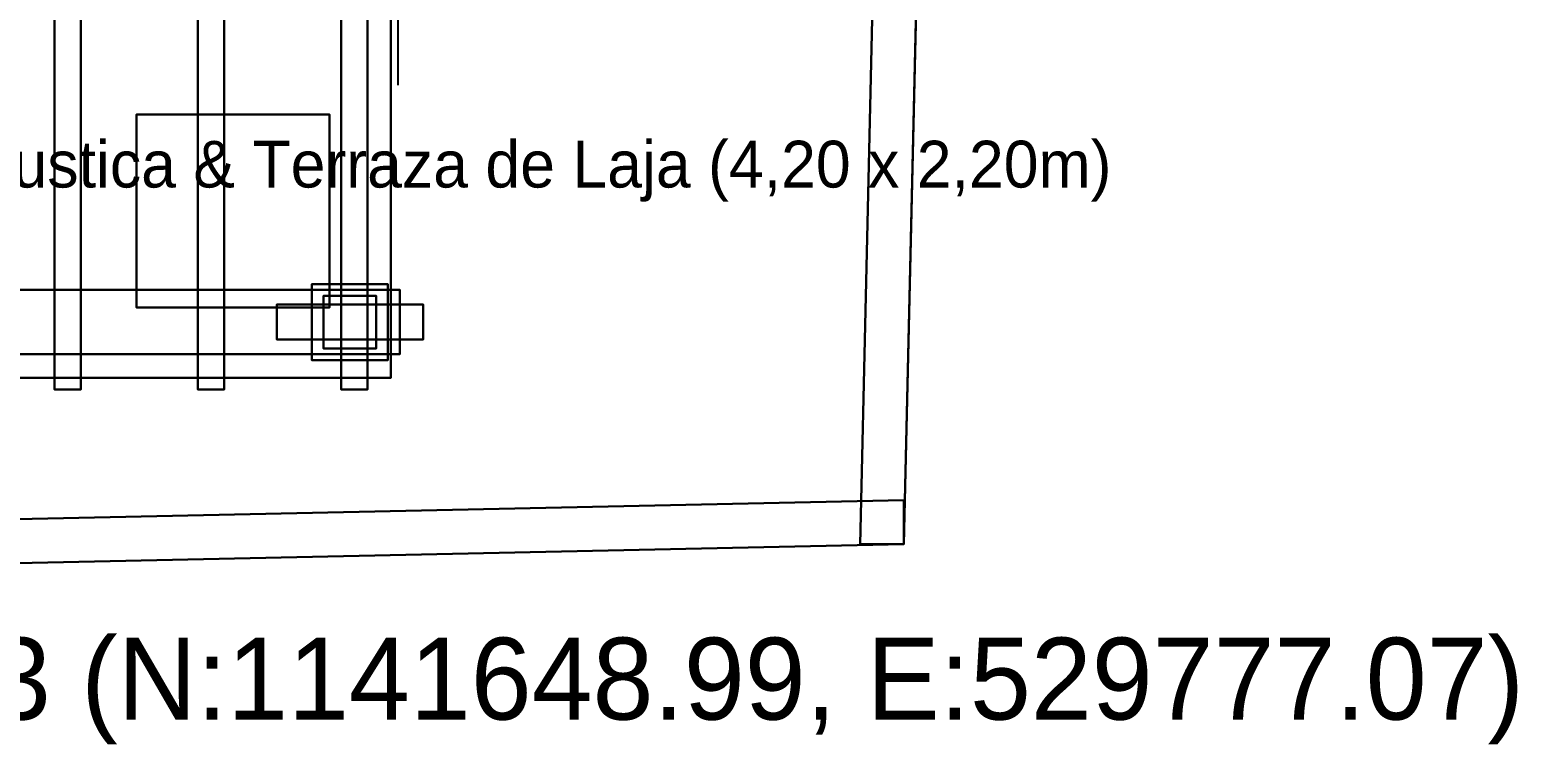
# Model space of a CAD drawing. Header units: metres. Extents: x -0.6 to 96.4, y -1.3 to 40.2.
# Drawn here: x 7.81 to 12.9, y -0.45 to 1.99 of the extents above; entities that cross this region are included whole.
import ezdxf

# ---------------------------------------------------------------- set-up
doc = ezdxf.new("R2010")
doc.units = ezdxf.units.M
for name, color, linetype in [('CERCA_PERIMETRAL_3D', 8, 'CONTINUOUS'), ('EJES_ESTRUCTURALES', 1, 'CONTINUOUS'), ('SOTANO_LOSA_3D', 8, 'CONTINUOUS'), ('SOTANO_MOBILIARIO_3D', 30, 'CONTINUOUS'), ('SOTANO_PIEDRA_MADERA_3D', 34, 'CONTINUOUS'), ('SOTANO_ROTULOS', 4, 'CONTINUOUS'), ('TERRENO_3D', 3, 'CONTINUOUS')]:
    doc.layers.add(name, color=color, linetype=linetype)

msp = doc.modelspace()

# ---------------------------------------------------------------- linework, layer by layer
at = {"layer": 'CERCA_PERIMETRAL_3D', "color": 8}
for points in [[(10.6543, 0.2311, -2.55), (10.8043, 0.2311, -2.55), (11.0853, 12.5, -2.55), (10.9353, 12.5, -2.55)], [(10.6543, 0.2311, -0.35), (10.8043, 0.2311, -0.35), (11.0853, 12.5, -0.35), (10.9353, 12.5, -0.35)], [(10.6543, 0.2311, -2.55), (10.9353, 12.5, -2.55), (10.9353, 12.5, -0.35), (10.6543, 0.2311, -0.35)], [(10.8043, 0.2311, -2.55), (11.0853, 12.5, -2.55), (11.0853, 12.5, -0.35), (10.8043, 0.2311, -0.35)], [(0, 0, -2.55), (10.8043, 0.2311, -2.55), (10.8043, 0.3811, -2.55), (0, 0.15, -2.55)], [(0, 0, -0.35), (10.8043, 0.2311, -0.35), (10.8043, 0.3811, -0.35), (0, 0.15, -0.35)], [(0, 0.15, -2.55), (10.8043, 0.3811, -2.55), (10.8043, 0.3811, -0.35), (0, 0.15, -0.35)], [(10.8043, 0.2311, -2.55), (10.8043, 0.3811, -2.55), (10.8043, 0.3811, -0.35), (10.8043, 0.2311, -0.35)], [(0, 0, -2.55), (10.8043, 0.2311, -2.55), (10.8043, 0.2311, -0.35), (0, 0, -0.35)], [(10.6543, 0.2311, -2.55), (10.8043, 0.2311, -2.55), (10.8043, 0.2311, -0.35), (10.6543, 0.2311, -0.35)]]:
    msp.add_3dface(points, dxfattribs=at)
at = {"layer": 'EJES_ESTRUCTURALES', "color": 1}
msp.add_line((9.075, 1.8), (9.075, 25.51), dxfattribs=at)
at = {"layer": 'SOTANO_LOSA_3D', "color": 8}
for points in [[(4.85, 0.8, -2.63), (9.05, 0.8, -2.63), (9.05, 3, -2.63), (4.85, 3, -2.63)], [(4.85, 0.8, -2.53), (9.05, 0.8, -2.53), (9.05, 3, -2.53), (4.85, 3, -2.53)], [(9.05, 0.8, -2.63), (9.05, 3, -2.63), (9.05, 3, -2.53), (9.05, 0.8, -2.53)], [(4.85, 0.8, -2.63), (9.05, 0.8, -2.63), (9.05, 0.8, -2.53), (4.85, 0.8, -2.53)]]:
    msp.add_3dface(points, dxfattribs=at)
at = {"layer": 'SOTANO_MOBILIARIO_3D', "color": 34}
for points in [[(8.18, 1.04, -2.53), (8.84, 1.04, -2.53), (8.84, 1.7, -2.53), (8.18, 1.7, -2.53)], [(8.18, 1.04, -2.09), (8.84, 1.04, -2.09), (8.84, 1.7, -2.09), (8.18, 1.7, -2.09)], [(8.18, 1.7, -2.53), (8.84, 1.7, -2.53), (8.84, 1.7, -2.09), (8.18, 1.7, -2.09)], [(8.18, 1.04, -2.53), (8.18, 1.7, -2.53), (8.18, 1.7, -2.09), (8.18, 1.04, -2.09)], [(8.84, 1.04, -2.53), (8.84, 1.7, -2.53), (8.84, 1.7, -2.09), (8.84, 1.04, -2.09)], [(8.18, 1.04, -2.53), (8.84, 1.04, -2.53), (8.84, 1.04, -2.09), (8.18, 1.04, -2.09)]]:
    msp.add_3dface(points, dxfattribs=at)
at = {"layer": 'SOTANO_PIEDRA_MADERA_3D', "color": 30}
for points in [[(7.9, 0.76, -0.16), (7.99, 0.76, -0.16), (7.99, 2.99, -0.16), (7.9, 2.99, -0.16)], [(7.9, 0.76, -0.04), (7.99, 0.76, -0.04), (7.99, 2.99, -0.04), (7.9, 2.99, -0.04)], [(7.9, 0.76, -0.16), (7.9, 2.99, -0.16), (7.9, 2.99, -0.04), (7.9, 0.76, -0.04)], [(7.99, 0.76, -0.16), (7.99, 2.99, -0.16), (7.99, 2.99, -0.04), (7.99, 0.76, -0.04)], [(8.39, 0.76, -0.16), (8.48, 0.76, -0.16), (8.48, 2.99, -0.16), (8.39, 2.99, -0.16)], [(8.39, 0.76, -0.04), (8.48, 0.76, -0.04), (8.48, 2.99, -0.04), (8.39, 2.99, -0.04)], [(8.39, 0.76, -0.16), (8.39, 2.99, -0.16), (8.39, 2.99, -0.04), (8.39, 0.76, -0.04)], [(8.48, 0.76, -0.16), (8.48, 2.99, -0.16), (8.48, 2.99, -0.04), (8.48, 0.76, -0.04)], [(8.88, 0.76, -0.16), (8.97, 0.76, -0.16), (8.97, 2.99, -0.16), (8.88, 2.99, -0.16)], [(8.88, 0.76, -0.04), (8.97, 0.76, -0.04), (8.97, 2.99, -0.04), (8.88, 2.99, -0.04)], [(8.88, 0.76, -0.16), (8.88, 2.99, -0.16), (8.88, 2.99, -0.04), (8.88, 0.76, -0.04)], [(8.97, 0.76, -0.16), (8.97, 2.99, -0.16), (8.97, 2.99, -0.04), (8.97, 0.76, -0.04)], [(7.9, 0.76, -0.16), (7.99, 0.76, -0.16), (7.99, 0.76, -0.04), (7.9, 0.76, -0.04)], [(8.39, 0.76, -0.16), (8.48, 0.76, -0.16), (8.48, 0.76, -0.04), (8.39, 0.76, -0.04)], [(8.88, 0.76, -0.16), (8.97, 0.76, -0.16), (8.97, 0.76, -0.04), (8.88, 0.76, -0.04)]]:
    msp.add_3dface(points, dxfattribs=at)
at = {"layer": 'SOTANO_PIEDRA_MADERA_3D', "color": 8}
for points in [[(8.78, 0.86, -2.53), (9.04, 0.86, -2.53), (9.04, 1.12, -2.53), (8.78, 1.12, -2.53)], [(8.78, 0.86, -1.83), (9.04, 0.86, -1.83), (9.04, 1.12, -1.83), (8.78, 1.12, -1.83)], [(8.78, 1.12, -2.53), (9.04, 1.12, -2.53), (9.04, 1.12, -1.83), (8.78, 1.12, -1.83)], [(8.78, 0.86, -2.53), (8.78, 1.12, -2.53), (8.78, 1.12, -1.83), (8.78, 0.86, -1.83)], [(9.04, 0.86, -2.53), (9.04, 1.12, -2.53), (9.04, 1.12, -1.83), (9.04, 0.86, -1.83)], [(8.78, 0.86, -2.53), (9.04, 0.86, -2.53), (9.04, 0.86, -1.83), (8.78, 0.86, -1.83)]]:
    msp.add_3dface(points, dxfattribs=at)
at = {"layer": 'SOTANO_PIEDRA_MADERA_3D', "color": 34}
for points in [[(4.85, 0.88, -0.28), (9.08, 0.88, -0.28), (9.08, 1.1, -0.28), (4.85, 1.1, -0.28)], [(4.85, 0.88, -0.16), (9.08, 0.88, -0.16), (9.08, 1.1, -0.16), (4.85, 1.1, -0.16)], [(4.85, 1.1, -0.28), (9.08, 1.1, -0.28), (9.08, 1.1, -0.16), (4.85, 1.1, -0.16)], [(8.82, 0.9, -1.83), (9, 0.9, -1.83), (9, 1.08, -1.83), (8.82, 1.08, -1.83)], [(8.82, 0.9, -0.28), (9, 0.9, -0.28), (9, 1.08, -0.28), (8.82, 1.08, -0.28)], [(8.82, 1.08, -1.83), (9, 1.08, -1.83), (9, 1.08, -0.28), (8.82, 1.08, -0.28)], [(8.82, 0.9, -1.83), (8.82, 1.08, -1.83), (8.82, 1.08, -0.28), (8.82, 0.9, -0.28)], [(9, 0.9, -1.83), (9, 1.08, -1.83), (9, 1.08, -0.28), (9, 0.9, -0.28)], [(9.08, 0.88, -0.28), (9.08, 1.1, -0.28), (9.08, 1.1, -0.16), (9.08, 0.88, -0.16)], [(8.66, 0.93, -0.5), (9.16, 0.93, -0.5), (9.16, 1.05, -0.5), (8.66, 1.05, -0.5)], [(8.66, 0.93, -0.4), (9.16, 0.93, -0.4), (9.16, 1.05, -0.4), (8.66, 1.05, -0.4)], [(8.66, 1.05, -0.5), (9.16, 1.05, -0.5), (9.16, 1.05, -0.4), (8.66, 1.05, -0.4)], [(8.66, 0.93, -0.5), (8.66, 1.05, -0.5), (8.66, 1.05, -0.4), (8.66, 0.93, -0.4)], [(9.16, 0.93, -0.5), (9.16, 1.05, -0.5), (9.16, 1.05, -0.4), (9.16, 0.93, -0.4)], [(8.66, 0.93, -0.5), (9.16, 0.93, -0.5), (9.16, 0.93, -0.4), (8.66, 0.93, -0.4)], [(4.85, 0.88, -0.28), (9.08, 0.88, -0.28), (9.08, 0.88, -0.16), (4.85, 0.88, -0.16)], [(8.82, 0.9, -1.83), (9, 0.9, -1.83), (9, 0.9, -0.28), (8.82, 0.9, -0.28)]]:
    msp.add_3dface(points, dxfattribs=at)
at = {"layer": 'TERRENO_3D', "color": 3}
for points in [[(0, 0, -2.75), (10.8043, 0.2311, -2.75), (10.8677, 3, -2.75), (0, 3, -2.75)], [(0, 0, -2.55), (10.8043, 0.2311, -2.55), (10.8677, 3, -2.55), (0, 3, -2.55)], [(10.8043, 0.2311, -2.75), (10.8677, 3, -2.75), (10.8677, 3, -2.55), (10.8043, 0.2311, -2.55)], [(0, 0, -2.75), (10.8043, 0.2311, -2.75), (10.8043, 0.2311, -2.55), (0, 0, -2.55)]]:
    msp.add_3dface(points, dxfattribs=at)

# ---------------------------------------------------------------- texts
at = {"layer": 'SOTANO_ROTULOS', "color": 4}
msp.add_text('PATIO TRASERO: Pergola Rustica & Terraza de Laja (4,20 x 2,20m)', height=0.16, dxfattribs=at).set_placement((4.95, 1.45, -2.5))
at = {"layer": 'TERRENO_3D', "color": 1}
msp.add_text('P-3 (N:1141648.99, E:529777.07)', height=0.28, dxfattribs=at).set_placement((7.3043, -0.3689, -2.55))

doc.saveas('drawing.dxf')
